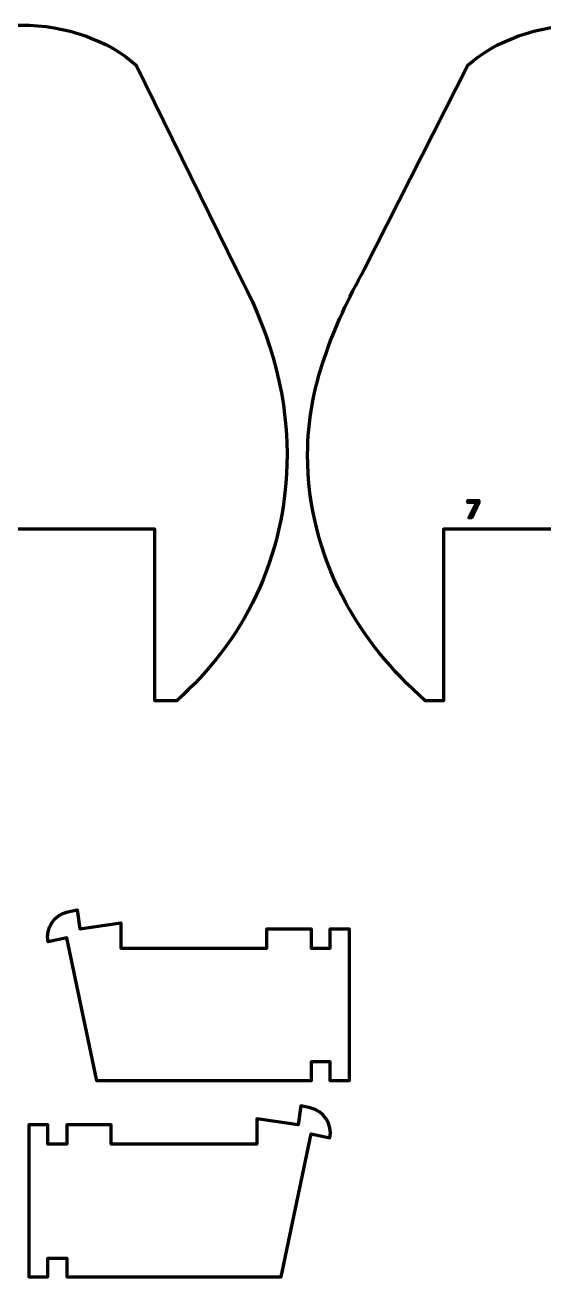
# Model space of a CAD drawing. Header units: inches. Extents: x 589 to 2016, y -1839 to -951.
# Drawn here: x 1105.8 to 1187.7, y -1148.7 to -950.9 of the extents above; entities that cross this region are included whole.
import ezdxf

# ---------------------------------------------------------------- set-up
doc = ezdxf.new("R2010")
doc.units = ezdxf.units.IN
doc.header["$MEASUREMENT"] = 0
doc.layers.add('Layer 1', color=7, linetype='Continuous')

msp = doc.modelspace()

# ---------------------------------------------------------------- linework, layer by layer
at = {"layer": 'Layer 1', "color": 18, "lineweight": 80, "true_color": 0x010101}
msp.add_lwpolyline([(1177.48, -1026.27), (1176.29, -1028.78), (1175.9, -1028.78), (1177.09, -1026.35), (1177.09, -1026.34), (1175.75, -1026.34), (1175.75, -1026.02), (1177.48, -1026.02), (1177.48, -1026.27), (1177.48, -1026.27)], dxfattribs=at)
for points, knots in [([(1139.2, -989.54), (1139.2, -989.54), (1123.4, -957.24), (1123.4, -957.24), (1119.07, -953.36), (1112.34, -950.9), (1105.22, -950.9), (1105.22, -950.9), (1088.35, -950.9), (1088.35, -950.9), (1081.24, -950.9), (1074.51, -953.36), (1070.18, -957.24), (1070.18, -957.24), (1054.38, -989.54), (1054.38, -989.54), (1049.57, -998.48), (1046.39, -1008), (1046.39, -1018.77), (1046.39, -1035.26), (1053.55, -1048.6), (1063.79, -1057.67), (1063.79, -1057.67), (1067.28, -1057.67), (1067.28, -1057.67), (1067.28, -1057.67), (1067.28, -1030.58), (1067.28, -1030.58), (1067.28, -1030.58), (1126.32, -1030.58), (1126.32, -1030.58), (1126.32, -1030.58), (1126.32, -1057.67), (1126.32, -1057.67), (1126.32, -1057.67), (1129.78, -1057.67), (1129.78, -1057.67), (1140.02, -1048.6), (1147.19, -1035.26), (1147.19, -1018.77), (1147.18, -1007.99), (1144, -998.48), (1139.2, -989.54)], [0, 0, 0, 0, 1, 1, 1, 2, 2, 2, 3, 3, 3, 4, 4, 4, 5, 5, 5, 6, 6, 6, 7, 7, 7, 8, 8, 8, 9, 9, 9, 10, 10, 10, 11, 11, 11, 12, 12, 12, 13, 13, 13, 14, 14, 14, 14]), ([(1245.21, -989.54), (1245.21, -989.54), (1228.85, -957.24), (1228.85, -957.24), (1224.53, -953.36), (1217.84, -950.9), (1210.73, -950.9), (1210.73, -950.9), (1193.86, -950.9), (1193.86, -950.9), (1186.74, -950.9), (1180.06, -953.36), (1175.74, -957.24), (1175.74, -957.24), (1159.38, -989.54), (1159.38, -989.54), (1154.51, -998.48), (1150.44, -1008), (1150.44, -1018.77), (1150.44, -1035.26), (1158.67, -1048.6), (1169, -1057.67), (1169, -1057.67), (1171.9, -1057.67), (1171.9, -1057.67), (1171.9, -1057.67), (1171.9, -1030.58), (1171.9, -1030.58), (1171.9, -1030.58), (1230.93, -1030.58), (1230.93, -1030.58), (1230.93, -1030.58), (1230.93, -1057.67), (1230.93, -1057.67), (1230.93, -1057.67), (1235.59, -1057.67), (1235.59, -1057.67), (1245.92, -1048.6), (1252.94, -1035.26), (1252.94, -1018.77), (1252.94, -1007.99), (1250.08, -998.48), (1245.21, -989.54)], [0, 0, 0, 0, 1, 1, 1, 2, 2, 2, 3, 3, 3, 4, 4, 4, 5, 5, 5, 6, 6, 6, 7, 7, 7, 8, 8, 8, 9, 9, 9, 10, 10, 10, 11, 11, 11, 12, 12, 12, 13, 13, 13, 14, 14, 14, 14]), ([(1153.98, -1093.69), (1153.98, -1093.69), (1153.98, -1096.75), (1153.98, -1096.75), (1153.98, -1096.75), (1150.98, -1096.75), (1150.98, -1096.75), (1150.98, -1096.75), (1150.98, -1093.69), (1150.98, -1093.69), (1150.98, -1093.69), (1143.98, -1093.69), (1143.98, -1093.69), (1143.98, -1093.69), (1143.98, -1096.75), (1143.98, -1096.75), (1143.98, -1096.75), (1120.98, -1096.75), (1120.98, -1096.75), (1120.98, -1096.75), (1120.98, -1092.78), (1120.98, -1092.78), (1120.98, -1092.78), (1114.49, -1093.69), (1114.49, -1093.69), (1114.49, -1093.69), (1114.08, -1090.71), (1114.08, -1090.71), (1114.08, -1090.71), (1112.57, -1091.03), (1112.57, -1091.03), (1110.41, -1091.48), (1109.03, -1093.61), (1109.49, -1095.77), (1109.49, -1095.77), (1112.42, -1095.15), (1112.42, -1095.15), (1112.42, -1095.15), (1117.19, -1117.75), (1117.19, -1117.75), (1117.19, -1117.75), (1150.98, -1117.75), (1150.98, -1117.75), (1150.98, -1117.75), (1150.98, -1114.75), (1150.98, -1114.75), (1150.98, -1114.75), (1153.98, -1114.75), (1153.98, -1114.75), (1153.98, -1114.75), (1153.98, -1117.75), (1153.98, -1117.75), (1153.98, -1117.75), (1156.98, -1117.75), (1156.98, -1117.75), (1156.98, -1117.75), (1156.98, -1093.69), (1156.98, -1093.69), (1156.98, -1093.69), (1153.98, -1093.69), (1153.98, -1093.69), (1153.98, -1093.69), (1153.98, -1093.69), (1153.98, -1093.69)], [0, 0, 0, 0, 1, 1, 1, 2, 2, 2, 3, 3, 3, 4, 4, 4, 5, 5, 5, 6, 6, 6, 7, 7, 7, 8, 8, 8, 9, 9, 9, 10, 10, 10, 11, 11, 11, 12, 12, 12, 13, 13, 13, 14, 14, 14, 15, 15, 15, 16, 16, 16, 17, 17, 17, 18, 18, 18, 19, 19, 19, 20, 20, 20, 21, 21, 21, 21]), ([(1109.45, -1124.67), (1109.45, -1124.67), (1109.45, -1127.73), (1109.45, -1127.73), (1109.45, -1127.73), (1112.45, -1127.73), (1112.45, -1127.73), (1112.45, -1127.73), (1112.45, -1124.67), (1112.45, -1124.67), (1112.45, -1124.67), (1119.45, -1124.67), (1119.45, -1124.67), (1119.45, -1124.67), (1119.45, -1127.73), (1119.45, -1127.73), (1119.45, -1127.73), (1142.45, -1127.73), (1142.45, -1127.73), (1142.45, -1127.73), (1142.45, -1123.76), (1142.45, -1123.76), (1142.45, -1123.76), (1148.93, -1124.67), (1148.93, -1124.67), (1148.93, -1124.67), (1149.35, -1121.69), (1149.35, -1121.69), (1149.35, -1121.69), (1150.86, -1122.01), (1150.86, -1122.01), (1153.02, -1122.46), (1154.4, -1124.59), (1153.95, -1126.75), (1153.95, -1126.75), (1151.01, -1126.13), (1151.01, -1126.13), (1151.01, -1126.13), (1146.24, -1148.73), (1146.24, -1148.73), (1146.24, -1148.73), (1112.45, -1148.73), (1112.45, -1148.73), (1112.45, -1148.73), (1112.45, -1145.73), (1112.45, -1145.73), (1112.45, -1145.73), (1109.45, -1145.73), (1109.45, -1145.73), (1109.45, -1145.73), (1109.45, -1148.73), (1109.45, -1148.73), (1109.45, -1148.73), (1106.45, -1148.73), (1106.45, -1148.73), (1106.45, -1148.73), (1106.45, -1124.67), (1106.45, -1124.67), (1106.45, -1124.67), (1109.45, -1124.67), (1109.45, -1124.67), (1109.45, -1124.67), (1109.45, -1124.67), (1109.45, -1124.67)], [0, 0, 0, 0, 1, 1, 1, 2, 2, 2, 3, 3, 3, 4, 4, 4, 5, 5, 5, 6, 6, 6, 7, 7, 7, 8, 8, 8, 9, 9, 9, 10, 10, 10, 11, 11, 11, 12, 12, 12, 13, 13, 13, 14, 14, 14, 15, 15, 15, 16, 16, 16, 17, 17, 17, 18, 18, 18, 19, 19, 19, 20, 20, 20, 21, 21, 21, 21])]:
    msp.add_open_spline(points, degree=3, knots=knots, dxfattribs=at)

doc.saveas('drawing.dxf')
